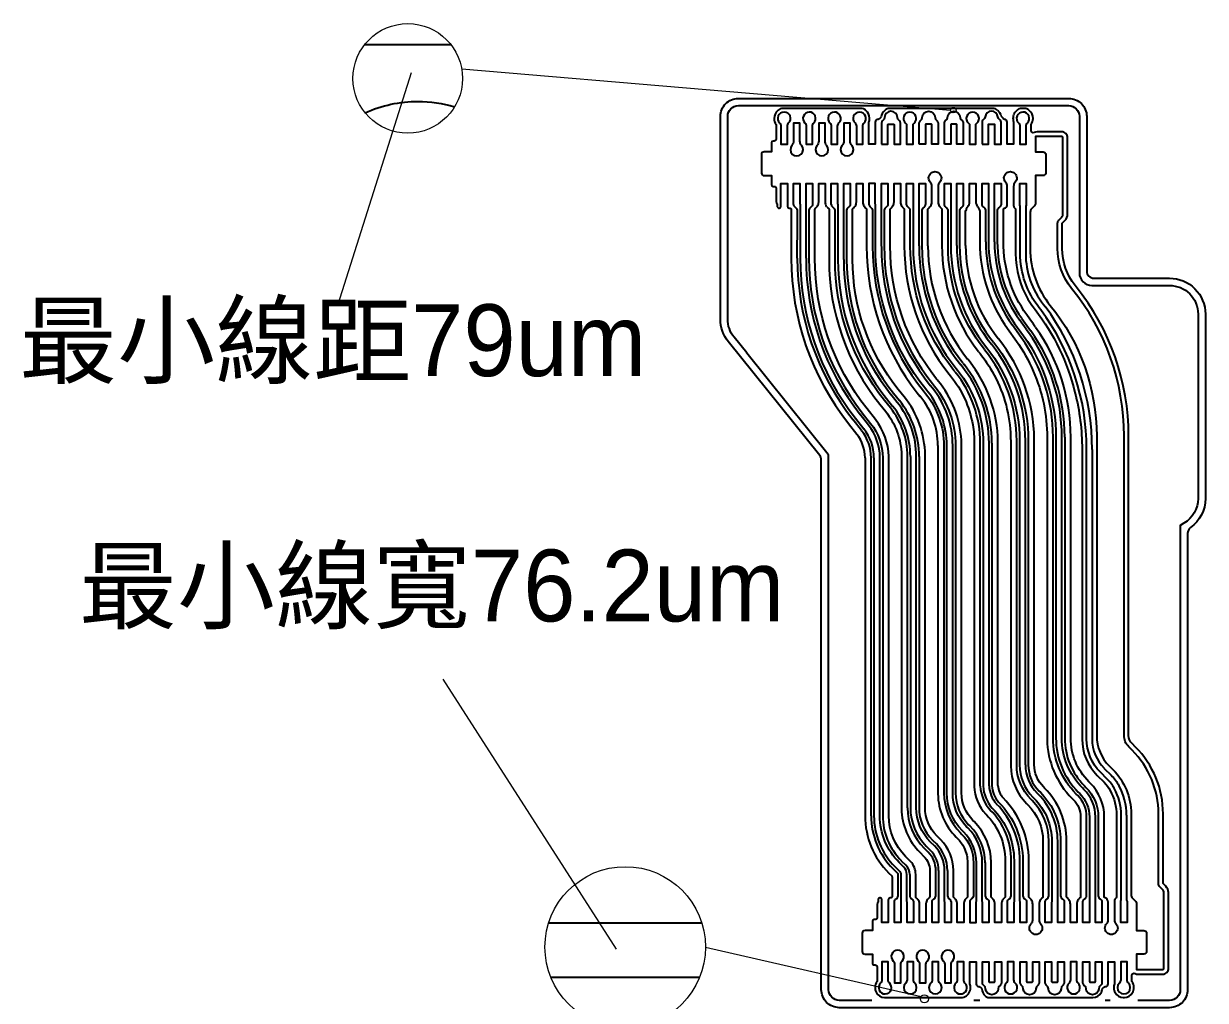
# Model space of a CAD drawing. Extents: x 1596 to 1844, y -134 to 41.
# Drawn here: x 1648.92 to 1681.83, y -120.26 to -93.06 of the extents above; entities that cross this region are included whole.
import ezdxf

# ---------------------------------------------------------------- set-up
doc = ezdxf.new("R2010")
doc.units = 0
doc.layers.add('gbr-dxf_layer0', color=7, linetype='Continuous')
doc.layers.add('gbr-outline-dxf_layer1', color=2, linetype='Continuous')
doc.layers.add('備註', color=1, linetype='Continuous', lineweight=5)
doc.styles.get("Standard").update_dxf_attribs({"font": 'txt.shx'})

msp = doc.modelspace()

# ---------------------------------------------------------------- linework, layer by layer
at = {"layer": 'gbr-dxf_layer0'}
for p, q in [((1660.821, -93.644), (1658.418, -93.644)), ((1669.782, -95.342), (1672.466, -95.342)), ((1672.241, -95.418), (1670.06, -95.418)), ((1672.47, -95.342), (1672.754, -95.342)), ((1672.758, -95.342), (1676.238, -95.342)), ((1675.916, -95.418), (1673.035, -95.418)), ((1676.242, -95.342), (1676.449, -95.342)), ((1676.454, -95.342), (1677.042, -95.342)), ((1676.791, -95.418), (1676.71, -95.418)), ((1672.64, -95.8), (1672.64, -95.827)), ((1672.64, -95.827), (1672.64, -95.916)), ((1674.39, -95.828), (1674.39, -96.096)), ((1675.09, -95.828), (1675.09, -96.096)), ((1676.49, -95.827), (1676.49, -95.916)), ((1669.709, -96.63), (1669.542, -96.63)), ((1674.39, -97.589), (1674.39, -97.799)), ((1676.49, -97.589), (1676.49, -97.799)), ((1670.19, -98.002), (1670.19, -98.091)), ((1670.362, -98.091), (1670.362, -98.002)), ((1671.24, -97.799), (1671.24, -98.016)), ((1672.29, -97.799), (1672.29, -98.019)), ((1673.34, -97.799), (1673.34, -98.019)), ((1674.39, -97.799), (1674.39, -98.019)), ((1675.44, -97.799), (1675.44, -98.016)), ((1675.612, -98.091), (1675.612, -98.002)), ((1676.49, -97.799), (1676.49, -98.091)), ((1670.19, -98.091), (1670.19, -98.143)), ((1670.711, -98.099), (1670.711, -98.086)), ((1670.711, -98.476), (1670.711, -98.1)), ((1676.49, -98.091), (1676.49, -98.132)), ((1670.3, -98.577), (1670.299, -99.586)), ((1670.547, -98.577), (1670.546, -99.586)), ((1670.711, -99.586), (1670.712, -98.48)), ((1670.791, -98.476), (1670.79, -99.586)), ((1670.958, -99.59), (1670.958, -98.466)), ((1677.036, -100.946), (1677.091, -101.016)), ((1677.327, -100.88), (1677.366, -100.932)), ((1676.838, -101.567), (1676.655, -101.31)), ((1676.719, -101.264), (1676.905, -101.524)), ((1676.704, -101.799), (1676.456, -101.451)), ((1676.52, -101.405), (1676.768, -101.754)), ((1676.903, -101.658), (1676.84, -101.571)), ((1676.907, -101.528), (1676.967, -101.612)), ((1675.513, -102.193), (1675.556, -102.247)), ((1674.891, -102.663), (1674.928, -102.709)), ((1675.057, -102.606), (1675.023, -102.562)), ((1675.082, -102.51), (1675.119, -102.557)), ((1674.867, -102.758), (1674.829, -102.712)), ((1674.23, -103.205), (1674.17, -103.131)), ((1674.232, -103.081), (1674.291, -103.155)), ((1673.06, -103.756), (1672.894, -103.549)), ((1672.955, -103.499), (1673.121, -103.707)), ((1673.25, -103.603), (1673.084, -103.396)), ((1673.146, -103.347), (1673.312, -103.554)), ((1672.448, -104.238), (1672.215, -103.941)), ((1672.257, -104.39), (1672.023, -104.091)), ((1672.085, -104.042), (1672.319, -104.341)), ((1674.382, -104.853), (1674.382, -105.465)), ((1675.807, -114.28), (1675.807, -104.744)), ((1676.821, -113.7), (1676.821, -104.678)), ((1676.9, -104.678), (1676.9, -113.7)), ((1672.355, -105.145), (1672.355, -115.117)), ((1672.602, -105.145), (1672.602, -115.117)), ((1673.369, -105.124), (1673.369, -105.465)), ((1673.536, -114.892), (1673.536, -105.112)), ((1673.615, -105.112), (1673.615, -114.892)), ((1673.369, -105.465), (1673.369, -106.481)), ((1674.382, -105.465), (1674.382, -106.481)), ((1673.369, -106.481), (1673.369, -107.497)), ((1674.382, -106.481), (1674.382, -107.497)), ((1673.369, -107.497), (1673.369, -108.513)), ((1674.382, -107.497), (1674.382, -108.513)), ((1673.369, -108.513), (1673.369, -109.529)), ((1674.382, -108.513), (1674.382, -109.529)), ((1673.369, -109.529), (1673.369, -110.545)), ((1674.382, -109.529), (1674.382, -110.545)), ((1673.369, -110.545), (1673.369, -111.561)), ((1674.382, -110.545), (1674.382, -111.561)), ((1673.369, -111.561), (1673.369, -112.577)), ((1674.382, -111.561), (1674.382, -112.577)), ((1673.369, -112.577), (1673.369, -113.593)), ((1674.382, -112.577), (1674.382, -113.593)), ((1673.369, -113.593), (1673.369, -114.609)), ((1679.1, -114.094), (1678.908, -113.902)), ((1677.201, -114.428), (1677.235, -114.462)), ((1674.232, -115.791), (1674.341, -115.9)), ((1674.113, -116.129), (1674.004, -116.02)), ((1674.059, -115.964), (1674.169, -116.073)), ((1674.285, -115.956), (1674.176, -115.847)), ((1673.436, -116.55), (1673.307, -116.421)), ((1673.363, -116.366), (1673.492, -116.495)), ((1673.264, -116.723), (1673.135, -116.594)), ((1673, -117.455), (1673, -117.507)), ((1673, -117.507), (1673, -117.799)), ((1674.05, -117.564), (1674.05, -117.799)), ((1675.1, -117.579), (1675.1, -117.799)), ((1676.15, -117.579), (1676.15, -117.596)), ((1676.15, -117.596), (1676.15, -117.799)), ((1677.2, -117.579), (1677.2, -117.799)), ((1677.2, -117.799), (1677.2, -118.028)), ((1678.25, -117.579), (1678.25, -117.799)), ((1679.3, -117.492), (1679.3, -117.507)), ((1679.3, -117.507), (1679.3, -117.799)), ((1679.3, -117.799), (1679.3, -118.028)), ((1672.277, -118.385), (1672.277, -118.892)), ((1672.519, -118.31), (1672.353, -118.31)), ((1667.747, -119.617), (1663.605, -119.617)), ((1675.45, -119.682), (1675.45, -119.771)), ((1676.15, -119.501), (1676.15, -119.769)), ((1677.2, -119.501), (1677.2, -119.769)), ((1677.9, -119.501), (1677.9, -119.77)), ((1678.95, -119.501), (1678.95, -119.769)), ((1679.3, -119.682), (1679.3, -119.771)), ((1679.039, -119.873), (1679.046, -119.873)), ((1675.548, -120.255), (1675.379, -120.255)), ((1679.18, -120.255), (1679.036, -120.255))]:
    msp.add_line(p, q, dxfattribs=at)
at = {"layer": 'gbr-dxf_layer0', "linetype": 'Continuous'}
for points in [[(1658.433, -95.542, -0.107065), (1659.905, -95.224, -0.072831), (1660.924, -95.373)], [(1668.529, -100.989, -0.013652), (1668.529, -100.979), (1668.529, -95.639, -0.414219), (1668.826, -95.342), (1669.778, -95.342)], [(1670.06, -95.418, 0.207238), (1669.932, -95.473, -0.044605), (1669.927, -95.478)], [(1673.035, -95.418, 0.207236), (1672.907, -95.473, -0.044563), (1672.902, -95.478)], [(1677.046, -95.342), (1678.026, -95.342, -0.414221), (1678.322, -95.639), (1678.322, -99.999, 0.413534), (1678.672, -100.349, -0.013568), (1678.681, -100.349, -0.01359), (1678.69, -100.349), (1679.307, -100.349, -0.013592), (1679.316, -100.349, -0.01359), (1679.325, -100.349), (1680.831, -100.349, -0.414216), (1681.627, -101.146), (1681.627, -102.092, -0.013592), (1681.627, -102.102, -0.01359), (1681.627, -102.111), (1681.627, -102.727, -0.013592), (1681.627, -102.737, -0.01359), (1681.627, -102.746), (1681.627, -105.724, -0.013592), (1681.627, -105.734, -0.01359), (1681.627, -105.743), (1681.627, -106.283, -0.266353), (1681.233, -106.97), (1681.132, -107.029), (1681.132, -107.157, -0.013662), (1681.133, -107.167, -0.013652), (1681.132, -107.176), (1681.132, -107.792, -0.013662), (1681.133, -107.802, -0.013652), (1681.132, -107.811), (1681.132, -108.427, -0.013662), (1681.133, -108.437, -0.013652), (1681.132, -108.446), (1681.132, -109.062, -0.013662), (1681.133, -109.072, -0.013652), (1681.132, -109.081), (1681.132, -109.697, -0.013662), (1681.133, -109.707, -0.013652), (1681.132, -109.716), (1681.132, -110.332, -0.013662), (1681.133, -110.342, -0.013652), (1681.132, -110.351), (1681.132, -113.329, -0.013662), (1681.133, -113.339, -0.013652), (1681.132, -113.348), (1681.132, -113.964, -0.013662), (1681.133, -113.974, -0.013652), (1681.132, -113.983), (1681.132, -114.599, -0.013662), (1681.133, -114.609, -0.013652), (1681.132, -114.618), (1681.132, -119.959, -0.41422), (1680.836, -120.255), (1679.951, -120.255)], [(1669.927, -95.478, 0.229178), (1669.821, -95.698, 0.161302), (1669.876, -95.865), (1669.876, -96.278, -0.414254), (1669.826, -96.328), (1669.797, -96.328, 0.414074), (1669.747, -96.378), (1669.747, -96.592)], [(1669.975, -95.823, -0.200497), (1670.012, -95.912), (1670.012, -96.411), (1670.19, -96.411), (1670.19, -95.912, -0.200366), (1670.226, -95.823, 0.667876), (1670.101, -95.52)], [(1670.676, -95.824, -0.196921), (1670.712, -95.912), (1670.712, -96.411), (1670.89, -96.411), (1670.89, -95.912, -0.200482), (1670.927, -95.823, 0.667876), (1670.801, -95.52)], [(1671.375, -95.823, -0.200497), (1671.412, -95.912), (1671.412, -96.411), (1671.59, -96.411), (1671.59, -95.912, -0.200482), (1671.627, -95.823, 0.667876), (1671.501, -95.52)], [(1672.075, -95.823, -0.200497), (1672.112, -95.912), (1672.112, -96.411), (1672.29, -96.411), (1672.29, -95.912, -0.196909), (1672.325, -95.824, 0.671272), (1672.201, -95.52)], [(1672.481, -95.703), (1672.48, -95.688, 0.220116), (1672.374, -95.478)], [(1672.64, -95.916), (1672.64, -96.411), (1672.462, -96.411), (1672.462, -95.916), (1672.462, -95.827), (1672.462, -95.804, 0.090153), (1672.482, -95.705)], [(1672.798, -95.659), (1672.793, -95.67), (1672.757, -95.706, 0.011086), (1672.751, -95.712, -0.209601), (1672.723, -95.725), (1672.715, -95.725)], [(1673.483, -95.831), (1673.512, -95.86), (1673.512, -96.411), (1673.69, -96.411), (1673.69, -95.86), (1673.719, -95.831, 0.689922), (1673.601, -95.52)], [(1673.862, -95.827, -0.196728), (1673.888, -95.765), (1673.937, -95.715), (1673.948, -95.667, -0.401236), (1674.126, -95.497, -0.401247), (1674.303, -95.667), (1674.314, -95.715), (1674.364, -95.765, -0.196722), (1674.39, -95.827)], [(1674.562, -95.827, -0.196728), (1674.588, -95.765), (1674.637, -95.715), (1674.648, -95.667, -0.401216), (1674.826, -95.497, -0.401235), (1675.003, -95.667), (1675.014, -95.715), (1675.064, -95.765, -0.196722), (1675.09, -95.827)], [(1675.233, -95.831), (1675.262, -95.86), (1675.262, -96.411), (1675.44, -96.411), (1675.44, -95.86), (1675.469, -95.831, 0.689922), (1675.351, -95.52)], [(1676.312, -95.8, 0.414241), (1676.237, -95.725, -0.377773), (1676.212, -95.703, 0.0324), (1676.195, -95.683), (1676.153, -95.641), (1676.148, -95.633)], [(1676.49, -95.603, 0.087331), (1676.473, -95.698, 0.087324), (1676.49, -95.792), (1676.49, -95.827)], [(1676.625, -95.823, -0.200497), (1676.662, -95.912), (1676.662, -96.411), (1676.84, -96.411), (1676.84, -95.912, -0.200482), (1676.877, -95.823, 0.667876), (1676.751, -95.52)], [(1677.058, -96.093), (1677.049, -96.096), (1677.027, -96.096, -0.414106), (1676.977, -96.046), (1676.977, -95.863, 0.159348), (1677.031, -95.698, 0.229189), (1676.925, -95.478)], [(1670.583, -96.445, -0.182043), (1670.54, -96.329), (1670.54, -95.827), (1670.362, -95.827), (1670.362, -96.329, -0.182138), (1670.318, -96.445)], [(1671.283, -96.445, -0.182141), (1671.24, -96.329), (1671.24, -95.827), (1671.062, -95.827), (1671.062, -96.329, -0.182055), (1671.018, -96.445)], [(1671.983, -96.445, -0.182043), (1671.94, -96.329), (1671.94, -95.827), (1671.762, -95.827), (1671.762, -96.329, -0.182138), (1671.719, -96.445)], [(1677.844, -98.633, -0.196701), (1677.855, -98.606), (1677.921, -98.54, 0.198476), (1677.994, -98.364), (1677.994, -96.236, 0.414223), (1677.828, -96.07), (1677.216, -96.07, -0.019087), (1677.203, -96.071, -0.019078), (1677.19, -96.07), (1677.143, -96.07, 0.126861), (1677.063, -96.091)], [(1669.542, -96.63, 0.390636), (1669.467, -96.699), (1669.467, -97.219)], [(1669.747, -97.326), (1669.747, -97.54, 0.414099), (1669.797, -97.59), (1669.827, -97.59, -0.414254), (1669.877, -97.64), (1669.877, -98.015, 0.24862), (1669.91, -98.077), (1669.91, -98.155, 0.414253), (1669.948, -98.193), (1669.961, -98.193)], [(1674.212, -97.589, 0.181869), (1674.169, -97.473, -0.185026), (1674.123, -97.354, -0.414223), (1674.301, -97.177, -0.414223), (1674.479, -97.354, -0.185026), (1674.433, -97.473, 0.18188), (1674.39, -97.589)], [(1676.312, -97.589, 0.181869), (1676.269, -97.473, -0.185026), (1676.223, -97.354, -0.414223), (1676.401, -97.177, -0.414223), (1676.579, -97.354, -0.185026), (1676.533, -97.473, 0.18188), (1676.49, -97.589)], [(1670.362, -98), (1670.362, -97.507), (1670.54, -97.507), (1670.54, -98.077, -0.153821), (1670.547, -98.1), (1670.547, -98.577)], [(1671.761, -99.626), (1671.761, -98.086, -0.037034), (1671.762, -98.08), (1671.762, -98.002), (1671.762, -97.507), (1671.94, -97.507), (1671.94, -98.002)], [(1672.808, -99.257), (1672.808, -98.089, -0.109414), (1672.812, -98.072), (1672.812, -98.002), (1672.812, -97.507), (1672.99, -97.507), (1672.99, -98.002)], [(1674.908, -99.238), (1674.908, -98.089, -0.109414), (1674.912, -98.072), (1674.912, -98.002), (1674.912, -97.507), (1675.09, -97.507), (1675.09, -98.002)], [(1675.612, -98), (1675.612, -97.507), (1675.79, -97.507), (1675.79, -98.079, -0.110962), (1675.793, -98.096), (1675.793, -99.13)], [(1675.958, -99.13), (1675.958, -98.089, -0.109414), (1675.962, -98.072), (1675.962, -98.002), (1675.962, -97.507), (1676.14, -97.507), (1676.14, -98.002)], [(1670.89, -98.002), (1670.89, -98.091, -0.263624), (1670.846, -98.167, 0.203864), (1670.79, -98.248), (1670.79, -98.471)], [(1670.958, -98.465), (1670.958, -98.231, -0.240491), (1670.974, -98.2, 0.0332), (1670.996, -98.181, -0.074119), (1671.029, -98.14, 0.138343), (1671.062, -98.022)], [(1671.59, -98.002), (1671.59, -98.077, -0.153433), (1671.597, -98.1), (1671.597, -99.626, 0.170295), (1672.955, -103.499)], [(1671.94, -98.002), (1671.94, -98.091, -0.25929), (1671.898, -98.167)], [(1672.023, -98.201, 0.034293), (1672.046, -98.181, -0.07397), (1672.079, -98.14, 0.138389), (1672.112, -98.022)], [(1672.29, -98.02, 0.146451), (1672.327, -98.143, -0.056669), (1672.352, -98.175, 0.043579), (1672.381, -98.201)], [(1672.99, -98.002), (1672.99, -98.091, -0.2683), (1672.945, -98.168, 0.208676), (1672.887, -98.25), (1672.887, -99.253)], [(1673.071, -98.201, 0.043577), (1673.1, -98.175, -0.056662), (1673.125, -98.143, 0.146452), (1673.162, -98.02)], [(1673.34, -98.02, 0.14645), (1673.377, -98.143, -0.05665), (1673.402, -98.175, 0.043575), (1673.431, -98.201)], [(1673.69, -98.002), (1673.69, -98.079, -0.110395), (1673.693, -98.096), (1673.693, -99.248, 0.170298), (1674.891, -102.662)], [(1673.858, -99.248), (1673.858, -98.089, -0.110971), (1673.862, -98.072), (1673.862, -98.002)], [(1674.121, -98.201, 0.043572), (1674.15, -98.175, -0.056663), (1674.175, -98.143, 0.146443), (1674.212, -98.02)], [(1674.39, -98.02, 0.146463), (1674.427, -98.143, -0.056639), (1674.452, -98.175, 0.043582), (1674.481, -98.201)], [(1674.74, -98.002), (1674.74, -98.079, -0.109472), (1674.743, -98.096), (1674.743, -99.238, 0.170282), (1675.742, -102.085)], [(1675.09, -98.002), (1675.09, -98.091, -0.268304), (1675.045, -98.168, 0.208643), (1674.987, -98.25), (1674.987, -99.238, 0.170263), (1675.932, -101.932)], [(1676.14, -98.002), (1676.14, -98.091, -0.268074), (1676.095, -98.168, 0.20882), (1676.037, -98.25), (1676.037, -99.125)], [(1676.84, -98.002), (1676.84, -98.091, -0.136166), (1676.827, -98.137), (1676.827, -99.457, 0.170265), (1677.326, -100.878)], [(1670.24, -98.193), (1670.262, -98.193, -0.414253), (1670.3, -98.231), (1670.3, -98.577)], [(1670.467, -99.586), (1670.468, -98.577), (1670.468, -98.251, 0.215432), (1670.407, -98.168)], [(1671.288, -98.155, -0.017329), (1671.295, -98.165, 0.057758), (1671.333, -98.2, -0.247092), (1671.35, -98.231), (1671.35, -99.626)], [(1672.894, -103.548, -0.170295), (1671.518, -99.626), (1671.518, -98.251, 0.2154), (1671.457, -98.168)], [(1671.897, -98.167, 0.206032), (1671.84, -98.248), (1671.84, -99.626, 0.170308), (1673.146, -103.347)], [(1672.008, -99.626), (1672.008, -98.231, -0.229606), (1672.023, -98.201)], [(1672.382, -98.201, -0.229164), (1672.396, -98.231), (1672.396, -99.258, 0.167924), (1673.805, -103.334), (1673.881, -103.428)], [(1673.055, -99.257), (1673.055, -98.231, -0.229175), (1673.07, -98.201)], [(1673.432, -98.201, -0.229164), (1673.446, -98.231), (1673.446, -99.248, 0.17031), (1674.698, -102.817), (1674.735, -102.863)], [(1674.829, -102.712, -0.170298), (1673.614, -99.248), (1673.614, -98.25, 0.208648), (1673.556, -98.168, -0.268304), (1673.512, -98.091)], [(1673.996, -98.168, 0.210724), (1673.937, -98.25), (1673.937, -99.248, 0.170117), (1675.079, -102.507)], [(1674.105, -99.248), (1674.105, -98.231, -0.229175), (1674.12, -98.201)], [(1674.482, -98.201, -0.228563), (1674.496, -98.231), (1674.496, -99.238)], [(1675.68, -102.134, -0.170282), (1674.664, -99.238), (1674.664, -98.25, 0.208561), (1674.607, -98.168, -0.268531), (1674.562, -98.091)], [(1675.155, -99.239), (1675.155, -98.293, -0.170402), (1675.177, -98.231, -0.115435), (1675.212, -98.158)], [(1675.49, -98.158, -0.069538), (1675.515, -98.2), (1675.532, -98.229, -0.135475), (1675.546, -98.28), (1675.546, -99.13, 0.082414), (1675.77, -100.478, 0.072485), (1676.319, -101.548), (1676.567, -101.897, -0.104469), (1677.328, -103.648, -0.050663), (1677.423, -104.575)], [(1675.714, -99.13), (1675.714, -98.25, 0.207522), (1675.657, -98.168, -0.27008), (1675.612, -98.091)], [(1676.205, -99.13), (1676.205, -98.231, -0.190268), (1676.216, -98.205, -0.26301), (1676.237, -98.193, 0.414244), (1676.312, -98.118)], [(1676.528, -98.198, -0.266354), (1676.547, -98.231), (1676.547, -99.457, 0.131466), (1676.889, -100.733, 0.02669), (1677.036, -100.946)], [(1678.525, -104.913, 0.160378), (1677.245, -101.024), (1677.206, -100.973, -0.170198), (1676.675, -99.457), (1676.675, -98.137, -0.136155), (1676.662, -98.091)], [(1678.205, -100.351, -0.170452), (1677.844, -99.321), (1677.844, -98.633)], [(1674.389, -103.009, -0.002766), (1674.348, -102.958, -0.169658), (1673.055, -99.257)], [(1677.041, -101.427), (1676.942, -101.287), (1676.856, -101.166, -0.155787), (1676.205, -99.13)], [(1670.299, -99.59, 0.167919), (1671.891, -104.195), (1672.124, -104.492)], [(1673.013, -114.999), (1673.013, -114.609), (1673.013, -113.593), (1673.013, -112.577), (1673.013, -111.561), (1673.013, -110.545), (1673.013, -109.529), (1673.013, -108.513), (1673.013, -107.497), (1673.013, -106.481), (1673.013, -105.465), (1673.013, -105.124, 0.001789), (1673.013, -105.114, 0.165582), (1672.642, -104.085), (1672.409, -103.788, -0.167928), (1670.958, -99.59)], [(1671.35, -99.626, 0.170297), (1672.763, -103.654), (1672.928, -103.861)], [(1674.815, -116.639, 0.198902), (1674.46, -115.782), (1674.35, -115.672, -0.198915), (1674.027, -114.892), (1674.027, -114.724, -0.004583), (1674.027, -114.695), (1674.027, -114.609), (1674.027, -113.593), (1674.027, -112.577), (1674.027, -111.561), (1674.027, -110.545), (1674.027, -109.529), (1674.027, -108.513), (1674.027, -107.497), (1674.027, -106.481), (1674.027, -105.465), (1674.027, -105.075, 0.167034), (1673.443, -103.449), (1673.277, -103.242, -0.170315), (1672.008, -99.626)], [(1679.694, -112.879), (1679.694, -104.542, 0.170702), (1678.231, -100.383), (1678.205, -100.351)], [(1671.331, -105.057), (1669.066, -102.236, -0.021267), (1669.057, -102.224), (1668.705, -101.786, -0.170735), (1668.529, -101.287), (1668.529, -100.998, -0.013662), (1668.529, -100.989)], [(1677.092, -101.018, -0.102184), (1678.199, -103.326, -0.062519), (1678.398, -104.913), (1678.398, -112.979, 0.198803), (1678.817, -113.992), (1679.009, -114.184, -0.070415), (1679.18, -114.411, -0.126405), (1679.357, -115.101), (1679.357, -117.367, -0.222003), (1679.344, -117.396, 0.219971), (1679.3, -117.491)], [(1679.122, -117.52, 0.312884), (1679.041, -117.403, -0.320505), (1679.015, -117.367), (1679.015, -115.149, 0.198951), (1678.625, -114.206), (1678.584, -114.166, -0.198942), (1678.081, -112.951), (1678.081, -104.574, 0.155799), (1677.104, -101.515)], [(1675.936, -101.936, -0.03264), (1675.939, -101.94, -0.170416), (1676.9, -104.678)], [(1677.32, -114.308, -0.198947), (1677.067, -113.7), (1677.067, -113.318, -0.004144), (1677.067, -113.287), (1677.067, -104.629, 0.167414), (1676.073, -101.839)], [(1677.59, -112.951), (1677.59, -104.575, 0.155832), (1676.704, -101.8)], [(1676.768, -101.754, -0.155832), (1677.669, -104.575), (1677.669, -112.951)], [(1675.556, -102.247, -0.031494), (1675.838, -102.649, -0.116286), (1676.395, -104.345, -0.021639), (1676.409, -104.682)], [(1676.973, -114.656, -0.19895), (1676.577, -113.7), (1676.577, -104.678, 0.170641), (1675.684, -102.14)], [(1675.746, -102.09, -0.170641), (1676.656, -104.678), (1676.656, -113.7, 0.198951), (1677.028, -114.6)], [(1676.054, -114.05), (1676.054, -104.7, 0.167209), (1675.25, -102.452), (1675.213, -102.405, 0.01052), (1675.208, -102.399)], [(1674.735, -102.863, -0.126221), (1675.351, -104.227, -0.043612), (1675.396, -104.745)], [(1675.563, -114.286), (1675.563, -104.744, 0.17027), (1674.867, -102.759)], [(1674.929, -102.709, -0.17027), (1675.642, -104.744), (1675.642, -114.285, 0.175601), (1675.897, -114.901, -0.198799), (1676.503, -116.366), (1676.503, -117.5, -0.109414), (1676.5, -117.517), (1676.5, -118.091), (1676.322, -118.091), (1676.322, -117.598)], [(1674.794, -114.479), (1674.794, -104.809, 0.170639), (1674.23, -103.205)], [(1674.291, -103.155, -0.170639), (1674.873, -104.809), (1674.873, -114.479)], [(1675.04, -114.479), (1675.04, -114.419, -0.00507), (1675.04, -114.393), (1675.04, -104.771, 0.162987), (1674.451, -103.086), (1674.389, -103.01)], [(1672.277, -103.892), (1672.51, -104.19, -0.170428), (1672.846, -105.145)], [(1672.929, -103.861, -0.165627), (1673.368, -105.073, -0.006383), (1673.369, -105.124)], [(1673.307, -116.421, -0.198942), (1672.767, -115.117), (1672.767, -105.145, 0.170454), (1672.449, -104.239)], [(1672.523, -115.117), (1672.523, -105.145, 0.170505), (1672.258, -104.392)], [(1677.423, -104.575), (1677.423, -112.986, 0.195124), (1678.119, -114.631), (1678.159, -114.672)], [(1678.45, -114.381), (1678.41, -114.34, -0.19894), (1677.834, -112.951), (1677.834, -104.575)], [(1677.913, -104.575), (1677.913, -112.951, 0.19894), (1678.466, -114.285)], [(1674.382, -104.809), (1674.382, -104.819, -0.003815), (1674.382, -104.853)], [(1675.396, -104.745), (1675.396, -114.3, 0.17485), (1675.715, -115.068, 0.011533), (1675.722, -115.075, -0.198914), (1676.257, -116.366), (1676.257, -117.367, -0.241475), (1676.241, -117.398, 0.04385), (1676.211, -117.424, -0.023732), (1676.202, -117.437, -0.031629), (1676.187, -117.454, 0.147132), (1676.15, -117.578)], [(1675.886, -104.744), (1675.886, -114.279, 0.172106), (1676.074, -114.733, -0.198085), (1676.747, -116.365)], [(1676.409, -104.682), (1676.409, -113.728, 0.194186), (1676.854, -114.774), (1676.888, -114.809, -0.198914), (1677.307, -115.818), (1677.307, -117.367, -0.242311), (1677.291, -117.398, 0.04371), (1677.261, -117.424, -0.055174), (1677.237, -117.454, 0.147132), (1677.2, -117.578)], [(1678.908, -113.902, -0.198877), (1678.525, -112.978), (1678.525, -104.913)], [(1678.677, -104.913), (1678.677, -112.978, 0.198877), (1679.015, -113.794)], [(1672.538, -120.255), (1671.636, -120.255, -0.414221), (1671.339, -119.959), (1671.339, -114.609), (1671.339, -111.612), (1671.339, -110.977), (1671.339, -107.979), (1671.339, -107.344), (1671.339, -106.709), (1671.339, -106.074), (1671.339, -105.439), (1671.339, -105.081)], [(1672.846, -105.145), (1672.846, -115.117, 0.198942), (1673.363, -116.365)], [(1674.176, -115.847, -0.198917), (1673.78, -114.892), (1673.78, -105.113)], [(1673.859, -105.113), (1673.859, -114.892, 0.198917), (1674.232, -115.791)], [(1678.278, -114.553), (1678.237, -114.513, -0.198931), (1677.59, -112.951)], [(1677.669, -112.951, 0.198931), (1678.293, -114.457), (1678.334, -114.497, -0.199017), (1678.603, -115.149)], [(1680.804, -119.362), (1680.804, -117.256, 0.198372), (1680.731, -117.08), (1680.665, -117.014, -0.198948), (1680.653, -116.987), (1680.653, -115.059, 0.198852), (1679.884, -113.202), (1679.788, -113.105, -0.198727), (1679.694, -112.879)], [(1674.382, -113.593), (1674.382, -114.508, 0.194443), (1674.892, -115.711), (1674.926, -115.744, -0.085159), (1675.113, -116.009)], [(1679.016, -113.795), (1679.207, -113.986, -0.070427), (1679.425, -114.276)], [(1676.054, -114.273), (1676.054, -114.074, -0.005658), (1676.054, -114.051)], [(1675.217, -115.453), (1675.183, -115.42, -0.198912), (1674.794, -114.479)], [(1674.873, -114.479, 0.19891), (1675.239, -115.364), (1675.273, -115.397)], [(1675.972, -117.578, 0.147153), (1675.935, -117.454, -0.055174), (1675.91, -117.424, 0.043859), (1675.881, -117.398, -0.241495), (1675.865, -117.367), (1675.865, -116.421, 0.198902), (1675.391, -115.279), (1675.358, -115.245, -0.19891), (1675.04, -114.479)], [(1677.9, -117.596), (1677.9, -118.091), (1677.722, -118.091), (1677.722, -117.596), (1677.722, -117.514, -0.111066), (1677.718, -117.497), (1677.718, -115.818, 0.198889), (1677.179, -114.517), (1677.145, -114.483)], [(1677.235, -114.462, -0.198889), (1677.797, -115.818), (1677.797, -117.348, 0.208937), (1677.855, -117.43, -0.267935), (1677.9, -117.507), (1677.9, -117.596)], [(1678.072, -117.578, 0.147153), (1678.035, -117.454, -0.055174), (1678.01, -117.424, 0.043859), (1677.981, -117.398, -0.241495), (1677.965, -117.367), (1677.965, -115.818, 0.19889), (1677.354, -114.343), (1677.32, -114.309)], [(1678.466, -114.285), (1678.506, -114.325, -0.198953), (1678.847, -115.149)], [(1673.369, -114.609), (1673.369, -114.922, 0.194491), (1673.885, -116.138), (1673.994, -116.248, -0.198913), (1674.157, -116.639), (1674.157, -117.367, -0.241782), (1674.141, -117.398, 0.073912), (1674.104, -117.434, -0.025297), (1674.093, -117.448, 0.181906), (1674.05, -117.563)], [(1677.416, -117.43, 0.210715), (1677.474, -117.348), (1677.474, -115.818, 0.198912), (1677.007, -114.69), (1676.973, -114.656)], [(1677.029, -114.6), (1677.063, -114.634, -0.198912), (1677.553, -115.818), (1677.553, -117.5, -0.109414), (1677.55, -117.517), (1677.55, -117.596)], [(1678.159, -114.672, -0.198959), (1678.357, -115.149), (1678.357, -117.37, -0.20623), (1678.342, -117.396)], [(1672.355, -115.117, 0.198929), (1673.016, -116.712), (1673.095, -116.792, -0.198881), (1673.106, -116.819), (1673.106, -117.367, -0.414253), (1673.068, -117.405), (1673.05, -117.405)], [(1673.565, -116.33, -0.00348), (1673.547, -116.312), (1673.481, -116.247, -0.198945), (1673.014, -115.117), (1673.014, -115.03, -0.004189), (1673.013, -114.999)], [(1676.366, -117.43, 0.210744), (1676.424, -117.348), (1676.424, -116.366, 0.198888), (1675.841, -114.956)], [(1678.466, -117.43, 0.210744), (1678.524, -117.348), (1678.524, -115.149)], [(1678.603, -115.149), (1678.603, -117.5, -0.111387), (1678.6, -117.517), (1678.6, -117.596)], [(1678.95, -117.596), (1678.95, -118.091), (1678.772, -118.091), (1678.772, -117.596), (1678.772, -117.514, -0.109443), (1678.768, -117.497), (1678.768, -115.149)], [(1678.847, -115.149), (1678.847, -117.348, 0.20908), (1678.905, -117.43, -0.267697), (1678.95, -117.507), (1678.95, -117.596)], [(1679.65, -117.596), (1679.65, -118.091), (1679.472, -118.091), (1679.472, -117.596), (1679.472, -117.507, -0.136166), (1679.485, -117.461), (1679.485, -115.101)], [(1679.637, -115.101), (1679.637, -117.461, -0.136155), (1679.65, -117.507), (1679.65, -117.596)], [(1675.8, -117.596), (1675.8, -118.091), (1675.622, -118.091), (1675.622, -117.596), (1675.622, -117.514, -0.109443), (1675.618, -117.497), (1675.618, -116.421, 0.198833), (1675.217, -115.453)], [(1674.266, -117.43, 0.210715), (1674.324, -117.348), (1674.324, -116.639, 0.198921), (1674.113, -116.129)], [(1675.114, -116.01, -0.111513), (1675.207, -116.422), (1675.207, -116.433)], [(1673.872, -117.563, 0.181902), (1673.828, -117.448, -0.025301), (1673.817, -117.434, 0.073914), (1673.781, -117.398, -0.241729), (1673.765, -117.367), (1673.765, -116.748, 0.192241), (1673.62, -116.386), (1673.565, -116.331)], [(1675.206, -116.437), (1675.207, -117.367, -0.242311), (1675.191, -117.398, 0.04371), (1675.161, -117.424, -0.055174), (1675.137, -117.454, 0.147132), (1675.1, -117.578)], [(1675.697, -116.421), (1675.697, -117.348, 0.20908), (1675.755, -117.43, -0.267697), (1675.8, -117.507), (1675.8, -117.596)], [(1676.85, -117.596), (1676.85, -118.091), (1676.672, -118.091), (1676.672, -117.596), (1676.672, -117.514, -0.109443), (1676.668, -117.497), (1676.668, -116.366)], [(1676.747, -116.366), (1676.747, -117.348, 0.209108), (1676.805, -117.43, -0.267697), (1676.85, -117.507), (1676.85, -117.596)], [(1677.022, -117.578, 0.147142), (1676.985, -117.454, -0.055194), (1676.96, -117.424, 0.043846), (1676.931, -117.398, -0.241429), (1676.915, -117.367), (1676.915, -116.365)], [(1673.191, -116.538), (1673.32, -116.667, -0.199508), (1673.353, -116.748)], [(1673.215, -117.43, 0.210744), (1673.274, -117.348), (1673.274, -116.748)], [(1673.353, -116.748), (1673.353, -117.5, -0.111387), (1673.35, -117.517), (1673.35, -117.596)], [(1673.7, -117.596), (1673.7, -118.091), (1673.522, -118.091), (1673.522, -117.596), (1673.522, -117.514, -0.109443), (1673.518, -117.497), (1673.518, -116.748, 0.198868), (1673.436, -116.551)], [(1673.597, -116.748), (1673.597, -117.348, 0.20908), (1673.655, -117.43, -0.267697), (1673.7, -117.507), (1673.7, -117.596)], [(1674.403, -116.639), (1674.403, -117.5, -0.109414), (1674.4, -117.517), (1674.4, -117.596)], [(1674.572, -117.596), (1674.572, -117.514, -0.110628), (1674.568, -117.497), (1674.568, -116.639)], [(1674.647, -116.639), (1674.647, -117.348, 0.210724), (1674.706, -117.43)], [(1674.922, -117.578, 0.147142), (1674.884, -117.454, -0.055194), (1674.86, -117.424, 0.043846), (1674.831, -117.398, -0.241429), (1674.815, -117.367), (1674.815, -116.639)], [(1672.771, -117.405), (1672.758, -117.405, 0.414253), (1672.72, -117.443), (1672.72, -117.521, 0.248722), (1672.687, -117.583), (1672.687, -117.958, -0.414253), (1672.637, -118.008), (1672.607, -118.008, 0.414254), (1672.557, -118.058), (1672.557, -118.272)], [(1673.35, -117.596), (1673.35, -118.091), (1673.172, -118.091), (1673.172, -117.596), (1673.172, -117.507, -0.262523), (1673.215, -117.431)], [(1674.4, -117.596), (1674.4, -118.091), (1674.222, -118.091), (1674.222, -117.596), (1674.222, -117.507, -0.262393), (1674.265, -117.431)], [(1676.322, -117.596), (1676.322, -117.507, -0.264969), (1676.365, -117.43)], [(1677.55, -117.596), (1677.55, -118.091), (1677.372, -118.091), (1677.372, -117.596), (1677.372, -117.507, -0.262393), (1677.415, -117.431)], [(1678.341, -117.397, 0.044548), (1678.311, -117.424, -0.054939), (1678.287, -117.454, 0.147235), (1678.25, -117.578)], [(1678.6, -117.596), (1678.6, -118.091), (1678.422, -118.091), (1678.422, -117.596), (1678.422, -117.507, -0.262523), (1678.465, -117.431)], [(1677.237, -118.118, -0.198252), (1677.289, -118.243, -0.414223), (1677.111, -118.421, -0.414223), (1676.933, -118.243, -0.198239), (1676.985, -118.118)], [(1679.337, -118.118, -0.198252), (1679.389, -118.243, -0.414223), (1679.211, -118.421, -0.414223), (1679.033, -118.243, -0.198239), (1679.085, -118.118)], [(1672.557, -119.006), (1672.557, -119.22, 0.414254), (1672.607, -119.27), (1672.637, -119.27, -0.414106), (1672.687, -119.32), (1672.687, -119.695)], [(1673.136, -119.161, -0.196906), (1673.172, -119.249), (1673.172, -119.771), (1673.35, -119.771), (1673.35, -119.249, -0.200482), (1673.386, -119.16, 0.667876), (1673.261, -118.857)], [(1673.835, -119.16, -0.200497), (1673.872, -119.249), (1673.872, -119.771), (1674.05, -119.771), (1674.05, -119.249, -0.200482), (1674.087, -119.16, 0.667876), (1673.961, -118.857)], [(1674.535, -119.16, -0.200497), (1674.572, -119.249), (1674.572, -119.771), (1674.75, -119.771), (1674.75, -119.249, -0.196909), (1674.785, -119.161, 0.671272), (1674.661, -118.857)], [(1673.031, -119.769, -0.184501), (1673, -119.686), (1673, -119.187), (1672.822, -119.187), (1672.822, -119.685, -0.200474), (1672.785, -119.774)], [(1673.737, -119.774, -0.20048), (1673.7, -119.685), (1673.7, -119.187), (1673.522, -119.187), (1673.522, -119.685, -0.200361), (1673.485, -119.774)], [(1674.437, -119.774, -0.200365), (1674.4, -119.685), (1674.4, -119.187), (1674.222, -119.187), (1674.222, -119.685, -0.200474), (1674.185, -119.774)], [(1675.137, -119.774, -0.20048), (1675.1, -119.685), (1675.1, -119.187), (1674.922, -119.187), (1674.922, -119.685, -0.196904), (1674.886, -119.773)], [(1675.29, -119.908, 0.007729), (1675.291, -119.9, 0.092237), (1675.272, -119.799), (1675.272, -119.771), (1675.272, -119.682), (1675.272, -119.187), (1675.45, -119.187), (1675.45, -119.682)], [(1676.535, -119.773, -0.196901), (1676.5, -119.685), (1676.5, -119.187), (1676.322, -119.187), (1676.322, -119.685, -0.200474), (1676.285, -119.774)], [(1678.285, -119.773, -0.196901), (1678.25, -119.685), (1678.25, -119.187), (1678.072, -119.187), (1678.072, -119.685, -0.200474), (1678.035, -119.774)], [(1679.687, -119.774, -0.200365), (1679.65, -119.685), (1679.65, -119.187), (1679.472, -119.187), (1679.472, -119.685, -0.200474), (1679.435, -119.774)], [(1679.873, -119.507, 0.12687), (1679.953, -119.528), (1680, -119.528, -0.019087), (1680.013, -119.527, -0.019078), (1680.026, -119.528), (1680.638, -119.528, 0.41423), (1680.804, -119.362)], [(1672.687, -119.698), (1672.687, -119.732, 0.162436), (1672.631, -119.9, 0.104373), (1672.655, -120.013)], [(1675.45, -119.771), (1675.45, -119.8, 0.407922), (1675.525, -119.873)], [(1676.15, -119.771, -0.195982), (1676.124, -119.833), (1676.074, -119.882), (1676.063, -119.93, -0.401216), (1675.886, -120.1, -0.400528), (1675.708, -119.931), (1675.697, -119.882), (1675.648, -119.833, -0.196712), (1675.622, -119.771)], [(1677.2, -119.771, -0.195982), (1677.174, -119.833), (1677.124, -119.882), (1677.113, -119.93, -0.401246), (1676.936, -120.1, -0.400528), (1676.758, -119.931), (1676.747, -119.882), (1676.698, -119.833, -0.196712), (1676.672, -119.771)], [(1677.9, -119.771, -0.196716), (1677.874, -119.833), (1677.824, -119.882), (1677.813, -119.931, -0.400506), (1677.636, -120.1, -0.400528), (1677.458, -119.931), (1677.447, -119.882), (1677.398, -119.833, -0.196712), (1677.372, -119.771)], [(1678.95, -119.771, -0.195982), (1678.924, -119.833), (1678.874, -119.882), (1678.863, -119.93, -0.401246), (1678.686, -120.1, -0.401247), (1678.508, -119.93), (1678.498, -119.882), (1678.448, -119.833, -0.195988), (1678.422, -119.771)], [(1679.3, -119.771), (1679.3, -119.799, 0.092211), (1679.281, -119.9, 0.007773), (1679.281, -119.908)], [(1679.785, -119.626), (1679.785, -119.552, -0.414106), (1679.835, -119.502), (1679.859, -119.502), (1679.868, -119.504)], [(1679.805, -120.037, 0.128676), (1679.841, -119.9, 0.161372), (1679.785, -119.733), (1679.785, -119.626)], [(1672.655, -120.013, 0.281946), (1672.895, -120.179), (1674.985, -120.179)], [(1674.985, -120.179, 0.009218), (1674.995, -120.179), (1675.026, -120.179, 0.292635), (1675.271, -120.003)], [(1675.525, -119.873), (1675.533, -119.873, -0.208794), (1675.561, -119.885, 0.010891), (1675.567, -119.892), (1675.603, -119.928)], [(1675.606, -119.934, 0.199375), (1675.696, -120.129, 0.08395), (1675.775, -120.179), (1678.701, -120.179, 0.263822), (1678.934, -120.03)], [(1678.963, -119.938), (1678.969, -119.928), (1679.005, -119.891, 0.010465), (1679.01, -119.885, -0.208821), (1679.038, -119.873)], [(1679.317, -120.037, 0.256218), (1679.545, -120.179), (1679.576, -120.179, 0.256225), (1679.805, -120.037)]]:
    msp.add_lwpolyline(points, format="xyb", dxfattribs=at)
for points in [[(1672.812, -96.411), (1672.99, -96.411), (1672.99, -95.864), (1673.001, -95.853), (1673.15, -95.853), (1673.162, -95.864), (1673.162, -96.411), (1673.34, -96.411), (1673.34, -95.827, 0.19881), (1673.314, -95.765), (1673.264, -95.715), (1673.253, -95.667, 0.954075), (1672.898, -95.667), (1672.887, -95.715), (1672.838, -95.765, 0.198839), (1672.812, -95.827)], [(1675.612, -96.411), (1675.79, -96.411), (1675.79, -95.853), (1675.962, -95.853), (1675.962, -96.411), (1676.14, -96.411), (1676.14, -95.805, 0.199781), (1676.114, -95.742), (1676.072, -95.7), (1676.053, -95.657, 0.904643), (1675.699, -95.657), (1675.68, -95.7), (1675.638, -95.742, 0.199797), (1675.612, -95.805)], [(1676.954, -99.321, 0.170665), (1677.512, -100.908, -0.172536), (1678.804, -104.542), (1678.804, -112.88, 0.198839), (1679.159, -113.735), (1679.255, -113.831, -0.19893), (1679.764, -115.06), (1679.764, -117.32, 0.198195), (1679.8, -117.406), (1679.879, -117.485, -0.198552), (1679.914, -117.572), (1679.914, -118.31), (1680.119, -118.31, -0.416651), (1680.195, -118.385), (1680.195, -118.892, -0.416665), (1680.119, -118.968), (1679.914, -118.968), (1679.914, -119.4), (1680.638, -119.4, 0.414253), (1680.676, -119.362), (1680.676, -117.256, 0.198543), (1680.641, -117.17), (1680.562, -117.091, -0.198179), (1680.526, -117.004), (1680.526, -115.06, 0.198896), (1679.794, -113.292), (1679.698, -113.196, -0.198877), (1679.566, -112.879), (1679.566, -104.542, 0.172337), (1678.106, -100.431, -0.170545), (1677.716, -99.321), (1677.716, -98.616, -0.1982), (1677.752, -98.529), (1677.831, -98.45, 0.198525), (1677.866, -98.364), (1677.866, -96.236, 0.414253), (1677.828, -96.198), (1677.104, -96.198), (1677.104, -96.63), (1677.31, -96.63, -0.391582), (1677.385, -96.699), (1677.385, -97.219, -0.391808), (1677.31, -97.288), (1677.104, -97.288), (1677.104, -98.048, -0.198547), (1677.069, -98.135), (1676.99, -98.213, 0.198195), (1676.954, -98.3)], [(1672.462, -98.091, 0.268518), (1672.506, -98.168, -0.208545), (1672.564, -98.25), (1672.564, -99.257, 0.17068), (1673.98, -103.284), (1674.039, -103.358, -0.170657), (1674.55, -104.809), (1674.55, -114.479, 0.198914), (1675.011, -115.592), (1675.044, -115.626, -0.198999), (1675.374, -116.422), (1675.374, -117.348, -0.211762), (1675.315, -117.43, 0.2639), (1675.272, -117.507), (1675.272, -118.091), (1675.45, -118.091), (1675.45, -117.517, 0.111066), (1675.453, -117.5), (1675.453, -116.422, 0.198995), (1675.1, -115.57), (1675.067, -115.536, -0.198915), (1674.629, -114.479), (1674.629, -104.809, 0.170662), (1674.101, -103.308), (1674.042, -103.234, -0.170683), (1672.643, -99.257), (1672.643, -98.096, 0.109462), (1672.64, -98.079), (1672.64, -97.507), (1672.462, -97.507)]]:
    msp.add_lwpolyline(points, format="xyb", close=True, dxfattribs=at)
for points in [[(1673.862, -96.411), (1673.862, -96.096), (1673.862, -95.828)], [(1674.126, -95.853), (1674.051, -95.853), (1674.04, -95.864), (1674.04, -96.096)], [(1674.39, -96.096), (1674.39, -96.411), (1674.212, -96.411), (1674.212, -96.096), (1674.212, -95.864), (1674.2, -95.853), (1674.126, -95.853)], [(1674.562, -96.411), (1674.562, -96.096), (1674.562, -95.828)], [(1674.826, -95.853), (1674.751, -95.853), (1674.74, -95.864), (1674.74, -96.096)], [(1675.09, -96.096), (1675.09, -96.411), (1674.912, -96.411), (1674.912, -96.096), (1674.912, -95.864), (1674.9, -95.853), (1674.826, -95.853)], [(1676.49, -95.916), (1676.49, -96.411), (1676.312, -96.411), (1676.312, -95.916), (1676.312, -95.827), (1676.312, -95.8)], [(1674.04, -96.096), (1674.04, -96.411), (1673.862, -96.411)], [(1674.74, -96.096), (1674.74, -96.411), (1674.562, -96.411)], [(1669.747, -96.592), (1669.747, -96.63), (1669.709, -96.63)], [(1669.543, -97.288), (1669.709, -97.288), (1669.747, -97.288), (1669.747, -97.326)], [(1670.012, -98.142), (1670.012, -98.091), (1670.012, -98.002), (1670.012, -97.507), (1670.19, -97.507), (1670.19, -98.002)], [(1670.712, -98.08), (1670.712, -98.002), (1670.712, -97.507), (1670.89, -97.507), (1670.89, -98.002)], [(1671.062, -98.021), (1671.062, -97.799), (1671.062, -97.507), (1671.24, -97.507), (1671.24, -97.799)], [(1671.412, -98.091), (1671.412, -98.002), (1671.412, -97.507), (1671.59, -97.507), (1671.59, -98.002)], [(1672.112, -98.021), (1672.112, -97.799), (1672.112, -97.507), (1672.29, -97.507), (1672.29, -97.799)], [(1673.162, -98.019), (1673.162, -97.799), (1673.162, -97.507), (1673.34, -97.507), (1673.34, -97.799)], [(1673.512, -98.091), (1673.512, -98.002), (1673.512, -97.507), (1673.69, -97.507), (1673.69, -98.002)], [(1673.862, -98), (1673.862, -97.507), (1674.04, -97.507), (1674.04, -98.091)], [(1674.212, -98.019), (1674.212, -97.799), (1674.212, -97.589)], [(1674.562, -98.091), (1674.562, -98.002), (1674.562, -97.507), (1674.74, -97.507), (1674.74, -98.002)], [(1675.262, -98.016), (1675.262, -97.799), (1675.262, -97.507), (1675.44, -97.507), (1675.44, -97.799)], [(1676.312, -98.118), (1676.312, -98.091), (1676.312, -97.799), (1676.312, -97.589)], [(1676.662, -98.091), (1676.662, -98.002), (1676.662, -97.507), (1676.84, -97.507), (1676.84, -98.002)], [(1677.1, -101.51), (1677.084, -101.488), (1677.048, -101.436)], [(1671.339, -105.08), (1671.339, -105.068), (1671.331, -105.058)], [(1673, -117.799), (1673, -118.091), (1672.822, -118.091), (1672.822, -117.799), (1672.822, -117.507), (1672.822, -117.455)], [(1674.05, -117.799), (1674.05, -118.091), (1673.872, -118.091), (1673.872, -117.799), (1673.872, -117.564)], [(1674.75, -117.507), (1674.75, -118.091), (1674.572, -118.091), (1674.572, -117.598)], [(1675.1, -117.799), (1675.1, -118.091), (1674.922, -118.091), (1674.922, -117.799), (1674.922, -117.579)], [(1676.15, -117.799), (1676.15, -118.091), (1675.972, -118.091), (1675.972, -117.799), (1675.972, -117.596), (1675.972, -117.579)], [(1677.022, -118.029), (1677.022, -117.799), (1677.022, -117.579)], [(1678.25, -117.799), (1678.25, -118.091), (1678.072, -118.091), (1678.072, -117.799), (1678.072, -117.579)], [(1679.122, -118.028), (1679.122, -117.799), (1679.122, -117.52)], [(1663.543, -118.093), (1667.809, -118.093)], [(1672.557, -118.276), (1672.557, -118.31), (1672.519, -118.31)], [(1672.353, -118.968), (1672.519, -118.968), (1672.557, -118.968), (1672.557, -119.001)], [(1675.622, -119.77), (1675.622, -119.501), (1675.622, -119.187), (1675.8, -119.187), (1675.8, -119.501)], [(1675.8, -119.501), (1675.8, -119.733), (1675.811, -119.745), (1675.886, -119.745), (1675.96, -119.745), (1675.972, -119.733), (1675.972, -119.501), (1675.972, -119.187), (1676.15, -119.187), (1676.15, -119.501)], [(1676.672, -119.77), (1676.672, -119.501), (1676.672, -119.187), (1676.85, -119.187), (1676.85, -119.501)], [(1676.936, -119.745), (1677.01, -119.745), (1677.022, -119.733), (1677.022, -119.501), (1677.022, -119.187), (1677.2, -119.187), (1677.2, -119.501)], [(1677.372, -119.77), (1677.372, -119.501), (1677.372, -119.187), (1677.55, -119.187), (1677.55, -119.501)], [(1677.55, -119.501), (1677.55, -119.733), (1677.561, -119.745), (1677.636, -119.745), (1677.71, -119.745), (1677.722, -119.733), (1677.722, -119.501), (1677.722, -119.187), (1677.9, -119.187), (1677.9, -119.501)], [(1678.422, -119.769), (1678.422, -119.501), (1678.422, -119.187), (1678.6, -119.187), (1678.6, -119.501)], [(1678.686, -119.745), (1678.76, -119.745), (1678.772, -119.733), (1678.772, -119.501), (1678.772, -119.187), (1678.95, -119.187), (1678.95, -119.501)], [(1679.122, -119.797), (1679.122, -119.771), (1679.122, -119.682), (1679.122, -119.187), (1679.3, -119.187), (1679.3, -119.682)], [(1676.85, -119.501), (1676.85, -119.733), (1676.861, -119.745), (1676.936, -119.745)], [(1678.6, -119.501), (1678.6, -119.733), (1678.611, -119.745), (1678.686, -119.745)]]:
    msp.add_lwpolyline(points, dxfattribs=at)
at = {"layer": 'gbr-dxf_layer0'}
for centre, radius, start, end in [((1672.242, -95.593), 0.175, 42.9002, 90.0008), ((1675.917, -95.593), 0.175, 42.9002, 90.0008), ((1676.71, -95.593), 0.175, 90.0009, 137.1995), ((1676.792, -95.593), 0.175, 42.9002, 90.0008), ((1670.101, -95.698), 0.178, 90, 224.951), ((1670.801, -95.698), 0.178, 89.9999, 225.4898), ((1671.501, -95.698), 0.178, 90, 224.951), ((1672.201, -95.698), 0.178, 90, 224.951), ((1672.715, -95.8), 0.075, 90, 180), ((1673.076, -95.698), 0.28, 128.3672, 170.862), ((1673.601, -95.698), 0.178, 90, 228.4006), ((1675.351, -95.698), 0.178, 90, 228.4006), ((1675.876, -95.698), 0.28, 14.445, 51.6239), ((1676.751, -95.698), 0.28, 128.3879, 158.9339), ((1676.751, -95.698), 0.178, 90, 224.951), ((1670.451, -96.563), 0.178, 138.034, 41.9671), ((1671.151, -96.563), 0.178, 138.0323, 41.9666), ((1671.851, -96.563), 0.178, 138.034, 41.9671), ((1669.542, -97.213), 0.075, 184.6556, 270), ((1671.465, -98.017), 0.225, 180.0003, 216.3619), ((1675.037, -98.016), 0.225, 321.2009, 0.0026), ((1675.665, -98.016), 0.225, 179.9968, 218.8021), ((1669.962, -98.143), 0.05, 270, 0), ((1670.24, -98.143), 0.05, 180, 269.9828), ((1670.451, -98.091), 0.0889, 180.0005, 240.303), ((1671.501, -98.091), 0.0889, 179.9995, 239.8285), ((1673.951, -98.091), 0.0889, 300.9536, 0.0003), ((1676.565, -98.133), 0.075, 180.0033, 240.4948), ((1678.998, -99.257), 6.19, 180.0418, 218.7382), ((1678.998, -99.257), 6.111, 180.0002, 218.7382), ((1679.16, -99.248), 5.301, 180.0023, 218.6607), ((1679.16, -99.248), 5.054, 180.0002, 218.5516), ((1679.3, -99.238), 4.804, 180.0002, 217.9209), ((1679.3, -99.238), 4.392, 180.0027, 218.6594), ((1679.3, -99.238), 4.145, 180.0024, 218.6203), ((1679.718, -99.13), 4.004, 180.0001, 215.4242), ((1679.718, -99.13), 3.925, 180, 215.424), ((1679.718, -99.13), 3.76, 180.0643, 215.4227), ((1679.718, -99.13), 3.681, 179.9999, 215.4226), ((1677.757, -99.59), 7.29, 179.9999, 218.1279), ((1677.757, -99.59), 7.211, 179.9999, 218.128), ((1677.757, -99.59), 7.046, 180.0026, 218.1312), ((1677.757, -99.59), 6.967, 180.0026, 218.1311), ((1677.797, -99.625), 6.036, 180.0019, 218.6627), ((1671.979, -104.913), 6.699, 0.0001, 36.4466), ((1672.803, -104.574), 5.031, 0.0001, 35.4275), ((1672.803, -104.574), 5.11, 0.0001, 35.4275), ((1676.872, -101.546), 0.207, 32.1909, 33.8648), ((1672.52, -104.678), 4.301, 360, 38.7362), ((1675.905, -101.961), 0.207, 36.4464, 39.7454), ((1672.384, -104.744), 3.423, 0.0002, 38.6493), ((1672.384, -104.744), 3.502, 0.0002, 38.6493), ((1671.37, -105.112), 2.411, 359.9999, 38.7288), ((1671.37, -105.112), 2.49, 359.9999, 38.7288), ((1672.107, -104.853), 2.276, 37.793, 38.749), ((1672.23, -104.809), 2.152, 0.1219, 38.741), ((1671.37, -105.112), 2.166, 0.0002, 38.735), ((1671.37, -105.112), 2.245, 0.0002, 38.7352), ((1671.318, -105.145), 1.037, 0.0159, 38.7161), ((1671.318, -105.145), 1.284, 0.0205, 38.6955), ((1677.928, -113.7), 1.107, 180.0004, 225.0187), ((1677.928, -113.7), 1.028, 180.0006, 225.0188), ((1678.293, -114.901), 1.14, 28.8904, 45.003), ((1676.62, -114.241), 1.057, 182.5015, 222.4389), ((1676.62, -114.241), 0.813, 182.8845, 222.0918), ((1676.62, -114.241), 0.566, 183.4699, 221.5096), ((1677.683, -115.149), 1.086, 0.0009, 45.0091), ((1677.927, -115.101), 1.558, 0.0003, 28.8046), ((1677.927, -115.101), 1.71, 0.0002, 28.8054), ((1674.431, -116.365), 2.237, 359.9998, 44.8336), ((1674.431, -116.365), 2.484, 0.0003, 44.6884), ((1677.683, -115.149), 0.842, 0.0002, 45.0222), ((1674.61, -115.117), 2.088, 179.9996, 225.0036), ((1674.61, -115.117), 2.009, 179.9997, 225.0037), ((1675.131, -114.892), 1.595, 180.0004, 224.9984), ((1675.131, -114.892), 1.516, 180.0005, 224.9986), ((1674.249, -116.422), 1.448, 0.0072, 44.9893), ((1673.603, -116.639), 0.8, 0.002, 45.0028), ((1673.603, -116.639), 0.965, 0.0006, 44.9976), ((1673.603, -116.639), 1.044, 0.0004, 44.9975), ((1673.24, -116.748), 0.358, 0.0288, 45.0173), ((1673.24, -116.748), 0.0347, 0.0042, 45.1345), ((1672.772, -117.455), 0.05, 0.0172, 90), ((1673.05, -117.455), 0.05, 90.01, 179.99), ((1674.661, -117.507), 0.0889, 0.0004, 58.9733), ((1676.897, -118.029), 0.125, 314.9414, 359.9974), ((1677.325, -118.029), 0.125, 180.0026, 225.057), ((1678.997, -118.029), 0.125, 314.943, 359.9974), ((1679.425, -118.029), 0.125, 180.0026, 225.057), ((1672.352, -118.385), 0.075, 89.9981, 180), ((1672.352, -118.893), 0.075, 180, 270.0019), ((1673.261, -119.034), 0.178, 90, 225.4882), ((1673.961, -119.034), 0.178, 90, 224.951), ((1674.661, -119.034), 0.178, 90, 224.951), ((1672.911, -119.9), 0.178, 135.0485, 47.3044), ((1673.611, -119.9), 0.178, 135.0496, 44.9504), ((1674.311, -119.9), 0.178, 135.0496, 44.9504), ((1675.011, -119.9), 0.178, 134.513, 44.9517), ((1676.411, -119.9), 0.178, 135.0477, 45.4875), ((1678.161, -119.9), 0.178, 135.0477, 45.4875), ((1679.561, -119.9), 0.178, 135.0496, 44.9504), ((1675.011, -119.9), 0.28, 338.4424, 342.9714), ((1675.011, -119.9), 0.28, 342.9548, 357.9634), ((1678.686, -119.9), 0.28, 332.2687, 350.9233), ((1679.047, -119.798), 0.075, 270, 0.0019), ((1679.561, -119.9), 0.28, 182.0247, 197.048), ((1679.561, -119.9), 0.28, 197.027, 209.3118)]:
    msp.add_arc(centre, radius, start, end, dxfattribs=at)
at = {"layer": 'gbr-outline-dxf_layer1', "linetype": 'Continuous'}
msp.add_lwpolyline([(1668.326, -101.287), (1668.326, -95.639, -0.414218), (1668.826, -95.139), (1678.026, -95.139, -0.414219), (1678.526, -95.639), (1678.526, -99.946, 0.414223), (1678.726, -100.146), (1680.831, -100.146, -0.414215), (1681.831, -101.146), (1681.831, -106.283, -0.24029), (1681.418, -107.092, 0.240069), (1681.336, -107.254), (1681.336, -119.959, -0.414366), (1680.836, -120.459), (1671.636, -120.459, -0.414365), (1671.136, -119.959), (1671.136, -105.209, 0.170771), (1671.092, -105.084), (1668.546, -101.913, -0.170765)], format="xyb", close=True, dxfattribs=at)
at = {"layer": '備註', "linetype": 'Continuous'}
for p, q in [((1657.683, -100.873), (1659.727, -94.416)), ((1661.121, -94.317), (1674.735, -95.465)), ((1660.592, -111.311), (1665.424, -118.83)), ((1667.914, -118.77), (1673.916, -120.146))]:
    msp.add_line(p, q, dxfattribs=at)
for centre, radius in [((1659.619, -94.583), 1.525), ((1674.812, -95.465), 0.0763), ((1665.676, -118.77), 2.237), ((1674.006, -120.213), 0.112)]:
    msp.add_circle(centre, radius, dxfattribs=at)

# ---------------------------------------------------------------- texts
at = {"layer": '備註', "color": 1, "linetype": 'Continuous', "char_height": 2, "attachment_point": 1}
for s, insert, width in [('{\\fPMingLiU|b0|i0|c136|p18;最小線距79um}', (1648.802, -100.873), 44.75644), ('{\\fPMingLiU|b0|i0|c136|p18;最小線寬76.2um}', (1650.467, -107.703), 55.6331)]:
    msp.add_mtext(s, dxfattribs=dict(at, insert=insert, width=width))

doc.saveas('drawing.dxf')
